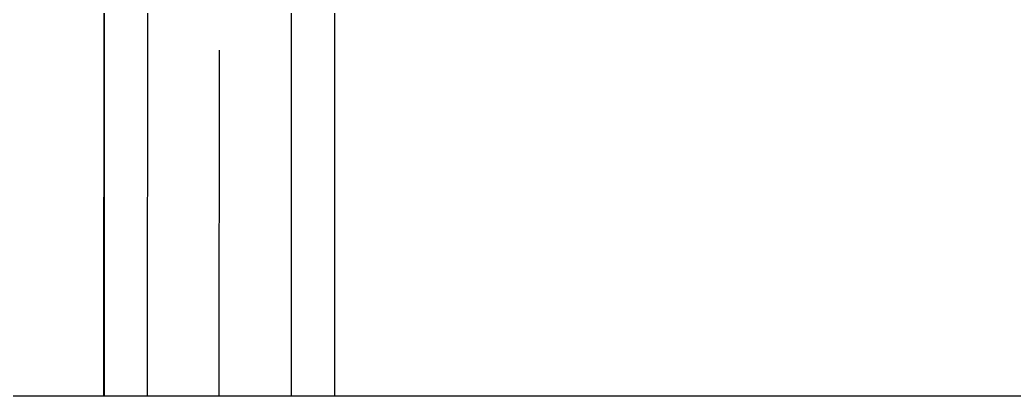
# Model space of a CAD drawing. Header units: millimetres. Extents: x 6156 to 7119, y 3162 to 3647.
# Drawn here: x 6968.7 to 7037.6, y 3342.2 to 3368.3 of the extents above; entities that cross this region are included whole.
import ezdxf

# ---------------------------------------------------------------- set-up
doc = ezdxf.new("R2010")
doc.units = ezdxf.units.MM
doc.linetypes.add('ACAD_ISO05W100', pattern=[34, 24, -3, 0.5, -3, 0.5, -3])
doc.layers.add('图层1', color=7, linetype='Continuous')

msp = doc.modelspace()

# ---------------------------------------------------------------- linework, layer by layer
at = {"linetype": 'ACAD_ISO05W100'}
msp.add_line((6982.496, 3342.232), (6982.604, 3512.622), dxfattribs=at)
msp.add_line((7098.856, 3342.232), (6804.782, 3342.232))
at = {"layer": '图层1', "lineweight": -3}
for p, q in [((6974.51, 3342.232), (6974.607, 3512.578)), ((6977.623, 3512.578), (6977.512, 3342.232)), ((6987.592, 3512.641), (6987.481, 3342.232)), ((6990.511, 3342.232), (6990.608, 3512.641)), ((6974.575, 3442.415), (6974.515, 3342.232))]:
    msp.add_line(p, q, dxfattribs=at)

doc.saveas('drawing.dxf')
